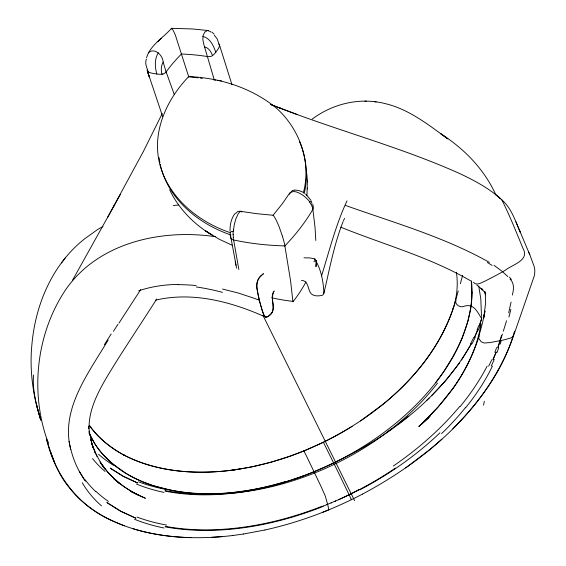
<?xml version="1.0" encoding="UTF-8"?>
<svg xmlns="http://www.w3.org/2000/svg" width="566" height="566" viewBox="0 0 566 566"><rect width="100%" height="100%" fill="white"/><g stroke="black" fill="none" stroke-linecap="round" stroke-linejoin="round"><path stroke-width="0.85" d="M233.234 234.366L233.291 237.444M33.521 374.94C32.347 390.066 36.252 404.881 40.547 419.236L36.358 404.067M315.8 240.451L315.036 227.447L312.892 209.392A218.639 142.802 -18.6 0 1 284.875 245.906L290.627 281.217L292.919 301.777A10.153 1.231 68.6 0 1 292.565 301.452M513.581 335.426L513.334 336.452C488.267 407.435 427.33 459.479 362.551 494.076M306.949 195.397L307.402 180.901L306.8 173.918M233.517 229.902L234.338 224.362L235.888 218.801L238.222 213.736L240.345 211.26L256.235 213.637L273.067 215.257A7.797 1.019 69.1 0 1 273.505 215.547L275.387 218.61A17.794 2.314 69 0 1 276.774 221.377L278.182 224.511A13.181 1.719 69 0 1 279.18 226.924L282.42 236.192M209.965 31.363L207.333 30.522L204.8 32.085L203.067 35.517L202.84 39.521L203.81 44.381L214.245 79.792M314.901 258.789L314.717 260.148M146.566 57.675C150.11 45.216 163.397 37.738 171.505 28.321L192.631 28.972L208.224 30.543M289.403 194.287C293.421 186.405 307.352 197.725 309.814 202.083L311.166 200.873L311.923 203.392M230.687 236.376L236.595 268.164M481.022 323.688C474.577 364.433 448.463 399.186 418.79 426.531L428.448 417.941M512.315 295.07C513.744 289.658 514.6 283.389 510.03 279.059M470.424 309.906L467.912 321.29L462.033 338.291M511.063 302.06L508.707 312.743M303.326 192.935C311.732 162.039 299.541 128.588 275.918 107.681C251.339 87.787 220.068 77.825 188.676 76.615C166.149 99.97 150.903 133.604 160.32 166.199C169.821 198.878 199.105 222.176 230.369 232.704M301.459 280.368C308.824 280.609 307.543 289.629 311.194 293.811C314.158 296.365 318.601 296.216 322.188 295.282A4.252 2.703 10.6 0 0 323.023 294.773L323.879 293.358C329.554 269.253 333.982 244.682 343.109 221.561M323.879 293.358C323.469 281.861 321.177 269.275 314.972 259.497A4.804 3.141 11.1 0 0 313.621 258.697L310.324 257.954L303.984 257.806M304.175 193.657C308.385 176.55 306.51 157.879 299.563 141.741M501.554 335.291L497.896 347.326M462.655 275.253L460.342 283.75M514.501 331.216C504.087 368.912 480.11 401.393 452.857 428.787M481.567 318.502L481.836 317.505M458.248 290.995L454.448 304.706L454.689 303.942C442.654 343.852 415.409 377.529 383.677 403.791L360.415 421.012M506.542 320.724L503.315 331.202M481.284 319.493L479.381 325.393M321.538 275.911C329.377 250.71 335.744 224.872 346.993 200.888M502.438 333.997L497.917 347.772M481.425 319.712L479.494 325.57M496.149 351.995L493.078 359.382M477.654 330.013L474.541 337.286L477.746 330.155M496.127 352.448L492.986 359.728M343.47 220.761L344.56 218.356M162.201 113.603L143.311 151.603L107.795 217.089M72.42 280.439L114.113 205.677M113.9 206.052L120.303 194.527M453.868 355.186L443.617 371.82L435.707 382.651M146.445 59.048C144.45 63.18 147.019 67.786 148.143 71.84M274.369 290.974C268.213 297.886 278.154 308.512 269.911 314.696C264.669 321.686 262.603 311.816 261.485 307.862M108.113 340.081C88.798 372.718 60.152 409.211 70.743 449.461M156.725 298.975C139.859 325.648 121.966 351.691 105.814 378.824C96.284 395.386 87.03 413.916 89.449 433.62L89.244 431.214L92.223 445.06L91.862 443.801L97.069 456.507M118.924 323.158L140.686 289.629M235.527 213.58L237.89 211.344L240.345 211.26M290.004 192.582L282.321 203.753L273.067 215.257M148.363 52.765C154.589 47.091 162.881 55.376 163.171 62.097C160.985 65.663 160.878 70.262 161.968 74.21M158.275 52.829C154.362 59.097 154.872 67.205 156.853 74.054M273.788 291.738C269.466 299.69 278.713 313.741 265.765 317.172C231.72 301.82 192.709 291.349 155.508 300.171M461.531 360.011L471.386 343.682C435.622 406.912 371.558 449.029 305.145 475.298A216.976 138.868 -26.3 0 1 293.322 479.487L285.377 482.006M459.733 362.756L445.442 380.925L431.575 395.691M479.154 336.013C473.261 354.521 464.389 372.131 453.225 388.078L453.727 387.385L437.964 407.18L419.689 425.844L430.139 416.47M234.855 213.679C231.126 218.639 229.895 225.027 230.029 231.119M102.984 226.492L97.649 229.506L85.148 238.449C53.239 263.19 35.983 302.952 32.106 342.465L32 343.541C29.262 369.492 32.835 395.74 40.901 420.474M61.524 262.964L65.366 257.7M291.129 191.789L292.565 190.388L294.179 190.36M215.787 52.305L218.087 49.009A26.015 15.692 -15 0 0 219.247 46.709L219.481 44.919M455.963 300.143C454.222 303.517 459.153 307.536 462.528 306.737C473.056 302.704 476.522 310.21 481.319 318.156M160.956 38.46L157.914 41.672L161.169 38.233M262.73 274.397L263.579 273.548M263.155 273.979C253.292 280.177 257.601 292.028 259.561 301.105M261.881 275.239C257.056 278.783 255.62 284.974 257.431 290.528M426.665 400.41L429.134 398.068M441.905 439.159L430.358 449.163L405.688 467.919M408.61 416.109L397.764 424.493M386.606 432.438L392.224 428.519M207.736 56.543A4.578 2.788 -14.6 0 0 211.762 56.062L213.021 55.199A22.35 13.513 -14.9 0 0 215.745 52.298M312.227 119.072C333.091 103.444 360.662 97.027 386.062 103.826C409.508 109.648 428.695 124.994 447.848 138.903L440.893 133.824C464.297 148.816 484.369 169.368 495.858 194.909M352.137 426.354C315.234 449.234 273.626 464.884 230.475 470.403L240.041 469.037L239.666 469.094M362.551 494.076C331.726 510.171 298.876 522.453 264.916 530.002M349.123 494.776A236.786 147.818 -26.4 0 1 338.447 499.757L323.554 506.025M335.072 501.221L335.751 500.924M331.025 502.962L331.697 502.672M326.95 504.653L327.629 504.377L325.337 496.177L321.099 486.633A61.185 5.165 67.7 0 0 320.448 485.246L307.748 458.63A62.458 5.214 67.8 0 0 306.963 457.003L303.892 450.925L289.679 456.323L270.916 462.224L252.026 466.816L233.164 470.056L233.56 469.999C196.621 474.824 157.284 472.426 123.728 454.986L124.499 455.368C110.787 448.109 98.229 438.197 89.35 425.377C98.335 438.056 110.83 447.961 124.407 455.347M322.967 512.18L328.796 509.888L328.245 506.945A79.049 6.735 68 0 0 327.962 505.735L327.629 504.377M323.547 506.025L322.188 506.563M138.67 290.818C151.355 286.474 164.777 284.599 178.156 284.408M162.909 74.033L161.296 74.273A22.421 13.584 -15.8 0 1 156.832 74.019L152.261 73.262A26.093 15.77 -15.8 0 1 149.389 72.441L147.606 71.38M264.895 530.002L243.465 534.028M232.803 535.507L243.5 534.028M230.886 470.346C194.789 474.747 156.563 471.931 123.812 455.007M133.215 528.75C165.378 538.563 199.635 539.462 232.845 535.507M173.295 205.522L178.354 205.048M211.748 537.339L222.254 536.61M294.412 189.985L298.933 190.558L302.782 192.129M191.082 537.643C165.541 536.964 139.795 532.783 116.263 522.517M374.777 101.83L376.192 101.93M364.893 101.109L366.358 101.215M215.292 236.694C161.36 228.699 98.357 242.496 65.727 289.615C36.953 332.454 30.118 389.5 46.575 438.218M213.941 79.919L215.611 80.131M217.28 80.337L221.455 80.86M188.676 76.615L197.98 77.853M200.513 78.193L202.211 78.419M233.383 231.501C229.782 230.249 229.662 234.635 230.624 236.871M170.628 490.135L152.7 485.508L141.5 481.341M204.574 46.872C208.677 47.806 211.238 51.817 212.519 55.567M202.876 36.472C210.198 38.085 213.644 45.888 215.759 52.341M222.502 289.056L238.392 293.061L254.141 298.275L259.334 300.284L259.964 302.569M345.621 205.472C394.085 222.771 444.317 236.97 489.357 262.376M297.596 114.657L279.724 107.972C339.218 131.1 401.287 147.337 459.592 173.507C474.641 180.582 489.597 188.556 501.893 199.897C511.671 208.408 515.371 221.228 520.479 232.661L515.923 221.837M499.806 198.482L500.62 198.786L495.738 194.612M270.435 104.484L280.333 108.198L270.881 104.604M340.817 227.214C384.144 244.717 430.018 257.19 470.615 280.828M231.02 235.003C198.546 223.966 167.748 199.041 160.199 164.267M124.541 525.814C102.538 517.727 81.73 504.787 67.736 485.656M135.72 518.116L120.65 511.24L106.995 502.707M137.517 482.89L123.289 476.36L110.384 468.358M135.875 518.244L120.629 511.162L106.988 502.481M137.538 482.968L123.268 476.296L110.292 468.096M232.52 245.403L219.304 239.284L205.479 230.822L212.158 235.208M265.765 317.172L264.025 315.262L262.214 310.288M240.918 211.196L241.795 212.101M115.273 522.071C79.771 507.907 54.569 475.39 46.391 438.487M130.654 491.359L132.211 492.13M133.788 492.908L145.434 498.271C133.788 493.354 122.765 486.824 113.391 478.305L119.49 483.513L108.863 473.558L100.097 462.04L104.958 469.037L100.769 462.981M131.588 491.79L138.472 495.137C123.699 487.8 110.363 477.23 101.045 463.512L101.746 464.502L95.01 452.361L95.548 453.578L92.859 446.701L93.227 447.968L90.638 439.152L91.006 440.405M126.02 473.417L112.386 463.561L104.491 456.019M211.21 234.586C193.586 223.867 178.495 208.486 169.623 189.737M493.998 265.334L501.632 270.923L507.858 276.583M214.217 35.12L217.181 38.884L219.53 45.556M476.784 285.031L482.897 289.983L481.043 288.335L482.069 289.24M211.833 32.064L213.983 34.002M305.605 194.004L310.769 200.024M210.389 31.696L210.8 32.064M481.871 289.07L485.67 293.464L484.362 291.377L485.161 292.657M67.637 485.607C56.925 472.065 51.534 455.432 46.603 439.138M85.516 481.22C76.863 469.532 71.62 455.616 69.087 441.36M473.48 282.215C476.395 286.46 481.956 282.208 485.402 280.92C492.052 277.496 498.724 274.093 505.183 270.322C512.039 264.676 529.882 260.452 523.083 248.658C516.383 232.265 509.747 215.766 501.893 199.897M84.674 480.018L79.332 471.266M94.685 443.454L88.996 432.792M351.146 499.184L351.436 499.743L350.213 497.104A79.205 0.623 64.1 0 0 349.696 495.993L340.909 477.754A61.001 0.474 64.1 0 0 340.23 476.381L327.198 449.949A62.274 0.481 64.1 0 0 326.398 448.336L323.384 442.244L303.85 450.96L303.885 451.364M311.215 204.333L312.163 206.314M484.878 292.197L485.281 292.983L484.623 291.426L485.515 294.794L485.274 293.181L485.656 302.711L483.704 318.113L484.984 311.038L482.494 322.945L478.588 337.18L478.808 338.475L481.199 341.807L484.206 343.01L490.071 342.579L503.153 340.095A104.76 67.757 13.2 0 0 505.756 339.402L510.928 337.944L513.334 336.452L534.552 275.14L534.849 270.406L534.063 266.147L529.797 254.7L519.312 229.888M262.957 315.34L354.606 500.627M323.441 442.386L323.384 442.258C379.956 414.22 432.665 369.166 453.352 307.833L453.118 308.576C457.017 296.902 458.212 284.373 456.394 272.196M528.715 252.16L529.797 254.7M46.879 439.053L48.542 443.065M50.784 452.361L54.711 462.854M174.307 94.607L165.817 71.019L163.171 62.097M162.697 116.638L147.266 70.609L149.261 76.834L147.436 71.139M188.846 77.217L175.502 35.524A6.82 0.715 69.9 0 0 174.767 33.727L173.069 30.246A15.537 1.627 69.9 0 0 172.255 28.951L171.682 28.328A11.497 1.203 69.9 0 0 171.441 28.385L171.364 29.05M219.516 45.089L232.018 84.836M261.909 309.277L262.058 309.779M261.619 308.321L260.933 305.994M261.209 306.942L259.766 301.862M260.636 304.975L260.148 303.235M312.772 204.262L313.111 205.508M259.334 300.284L257.976 293.506M235.223 261.697L235.951 265.221M478.723 286.014L480.803 298.926L481.503 316.472M238.845 269.55L233.645 239.956A5.292 3.714 -15.5 0 1 230.617 237.755M257.523 290.988L257.827 292.672M159.046 157.61L159.909 162.605M88.529 426.226L88.855 428.717M471.259 281.528L471.86 292.792M307.43 188.032L307.444 188.959M307.402 180.901L307.409 181.842M471.485 280.793A204.163 130.01 -26.5 0 1 472.016 292.304M471.938 292.325A207.694 132.317 -26.3 0 1 448.024 365.219A209.441 133.555 -26.3 0 1 400.332 419.399A203.88 129.607 -26.4 0 1 386.691 430.429A208.585 132.953 -26.3 0 1 319.762 469.341A203.774 129.515 -26.3 0 1 303.114 475.978A207.701 132.331 -26.3 0 1 212.95 493.672A209.406 133.512 -26.4 0 1 146.934 483.477A204.142 129.932 -26.2 0 1 133.866 477.817A208.521 132.876 -26.3 0 1 92.088 439.117A204.291 130.159 -26.2 0 1 89.294 433.683M207.701 56.586A195.588 128.715 -18.6 0 0 181.438 54.011A191.888 124.138 -11.2 0 0 166.135 71.91M166.071 71.903A4.599 2.809 -16 0 1 162.93 74.075M147.535 71.408A4.599 2.795 -16.3 0 1 147.457 69.547M218.759 43.999A4.57 2.766 -14.4 0 1 219.551 44.898M282.392 236.164A24.529 3.17 69 0 1 284.931 246.012M284.889 245.899A214.464 137.786 -11.3 0 1 233.645 239.97M233.595 240.069A25.392 6.934 -73 0 1 233.22 237.579M293.167 301.388A152.148 105.043 -11.3 0 1 271.786 297.766M305.958 281.882A154.483 108.177 -18.3 0 1 293.308 301.338M312.906 206.038A5.264 3.665 -12.4 0 1 312.814 209.37A25.449 11.553 28.1 0 0 312.05 206.286M314.632 258.98A5.172 3.736 -12.6 0 1 314.724 259.985M309.581 202.055A31.286 13.648 29.9 0 1 311.01 204.284M314.441 261.237A8.292 3.325 12.8 0 1 313.889 261.789M233.029 234.734A31.47 8.009 -74.4 0 1 233.157 231.848M233.553 231.239A30.72 7.351 -75.2 0 1 233.694 229.655M471.952 292.778A198.581 135.918 -14.7 0 1 470.544 309.899M461.906 338.298A208.543 127.251 -28.9 0 1 453.727 355.179M437.511 383.097A207.75 133.986 -25.8 0 1 170.642 490.114M141.571 481.263A206.498 135.118 -29.3 0 1 126.084 473.36M104.349 456.09A205.607 123.629 -14.7 0 1 94.586 443.489M349.095 494.726A235.449 146.813 -26.4 0 0 359.608 489.406A236.503 147.393 -26.3 0 1 338.447 499.75M479.961 325.563A163.263 109.62 -20.8 0 1 478.235 330.169M473.777 337.386A179.96 106.401 -31.2 0 1 470.565 343.689M305.145 475.27A216.757 140.177 -26.5 0 1 293.315 479.452M285.391 482.204A216.481 138.373 -26.3 0 1 164.904 491.097M285.349 481.581A216.361 138.585 -26.3 0 1 165.251 490.566M166.071 489.434A217.846 139.873 -26.6 0 1 138.599 481.815M105.064 471.457A215.398 133.251 -21.1 0 1 92.513 458.559M487.333 262.497A186.164 53.841 8.2 0 1 492.08 265.412M509.457 277.156A132.479 22.024 23 0 1 511.339 279.547M484.333 401.266A191.025 3.764 -78 0 1 483.534 405.164M510.85 309.333A188.464 26.623 -62 0 1 508.912 317.073M500.217 344.1A129.756 5.08 -75 0 1 501.052 341.362M498.745 347.8A223.931 151.511 -16.7 0 1 496.983 352.491M491.727 359.835A230.518 132.854 -30.8 0 1 488.621 366.195M487.135 366.145A231.947 139.257 -28.5 0 1 460.3 406.402M465.401 407.647A232.053 148.037 -25.3 0 1 441.586 433.62M439.931 432.834A235.258 147.068 -26.2 0 1 359.842 489.809M322.238 506.775A235.017 146.353 -26.3 0 1 165.222 526.847M166.546 525.043A231.558 144.224 -26.4 0 1 136.993 517.069M101.54 505.905A229.789 138.472 -21.6 0 1 82.233 482.72M178.198 284.67A282.179 212.172 67.2 0 1 196.14 285.568M196.239 286.948A330.82 247.193 68.7 0 1 222.466 292.346M478.73 325.514A166.22 95.145 -34.9 0 1 476.989 330.112M475.207 337.322A177.972 118.358 -24.2 0 1 472.079 343.746M163.928 492.378A218.533 139.738 -26.2 0 1 136.406 484.043M113.518 465.323A209.703 137.892 -31.4 0 1 98.583 454.293M496.644 347.595A221.992 121.435 -35.7 0 1 494.875 352.236M494.238 359.431A229.867 152.374 -21.6 0 1 491.203 366.011M492.47 366.004A230.794 148.15 -24.3 0 1 465.563 407.803M459.84 406.331A233.447 141.783 -27.4 0 1 393.313 466.023M395.436 468.075A236.121 147.323 -26.3 0 1 359.651 489.491M322.096 506.209A234.833 146.403 -26.3 0 1 165.286 526.323M164.034 527.993A232.336 144.372 -26.1 0 1 134.552 519.291M108.467 501.412A225.784 143.212 -30.6 0 1 96.036 491.486M95.774 491.628A221.95 142.441 -34.7 0 1 85.098 479.713M104.377 344.722A153.308 7.535 -56.3 0 1 111.198 333.947M113.441 331.343A156.358 6.318 -56.5 0 1 117.954 324.297M316.359 263.324L315.962 266.706L316.175 260.381L316.359 263.324"/></g></svg>
